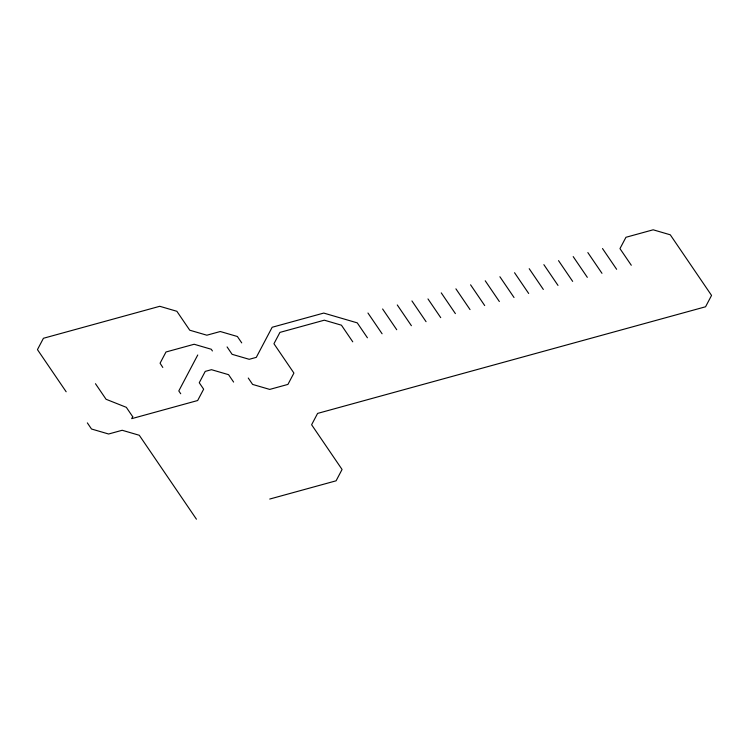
<?xml version="1.0" encoding="UTF-8"?>
<svg xmlns="http://www.w3.org/2000/svg" width="749" height="749" viewBox="0 0 749 749"><rect width="100%" height="100%" fill="white"/><g stroke="black" fill="none" stroke-linecap="round" stroke-linejoin="round"><path stroke-width="1.12" d="M132.732 416.659L131.674 418.663L197.661 400.528L203.644 389.18L199.253 382.739L205.235 371.392L211.471 369.688L228.576 374.678L233.604 382.074M197.755 354.979L178.796 390.931L180.724 393.749M269.734 499.049L336.086 480.811L342.068 469.473L311.612 424.749L317.595 413.411L705.567 306.772L711.55 295.424L670.271 234.802L653.165 229.803L625.949 237.283L619.966 248.621L631.295 265.258M602.505 248.546L616.633 269.294M587.843 252.572L601.971 273.319M573.191 256.598L587.319 277.345M558.529 260.633L572.657 281.381M543.868 264.659L557.996 285.406M529.206 268.694L543.334 289.442M514.544 272.72L528.672 293.468M499.892 276.746L514.02 297.493M485.23 280.781L499.358 301.529M470.569 284.807L484.697 305.555M455.907 288.833L470.035 309.58M441.255 292.868L455.383 313.616M427.979 298.935L440.721 317.642M411.931 300.929L426.059 321.677M397.27 304.955L411.398 325.703M382.608 308.981L396.736 329.729M367.956 313.016L382.084 333.764M367.422 337.79L357.254 322.866L323.746 313.073L272.168 327.257L256.289 357.367L249.211 359.305L232.106 354.314L227.078 346.918M352.76 341.825L341.432 325.188L324.326 320.188L279.929 332.397L273.947 343.735L293.917 373.068L287.934 384.406L269.715 389.414L252.61 384.424L248.265 378.039M241.73 342.892L237.386 336.507L220.281 331.517L206.855 335.206L189.75 330.206L176.876 311.294L159.771 306.294L43.433 338.276L37.45 349.614L66.155 391.764M212.416 350.953L211.255 349.249L194.15 344.259L165.988 351.993L160.071 363.218L162.805 367.441M132.704 416.706L126.319 407.325L106.068 399.273L95.469 383.713M196.435 519.197L139.286 435.272L122.181 430.272L108.614 434.008L91.509 429.008L87.343 422.885"/></g></svg>
